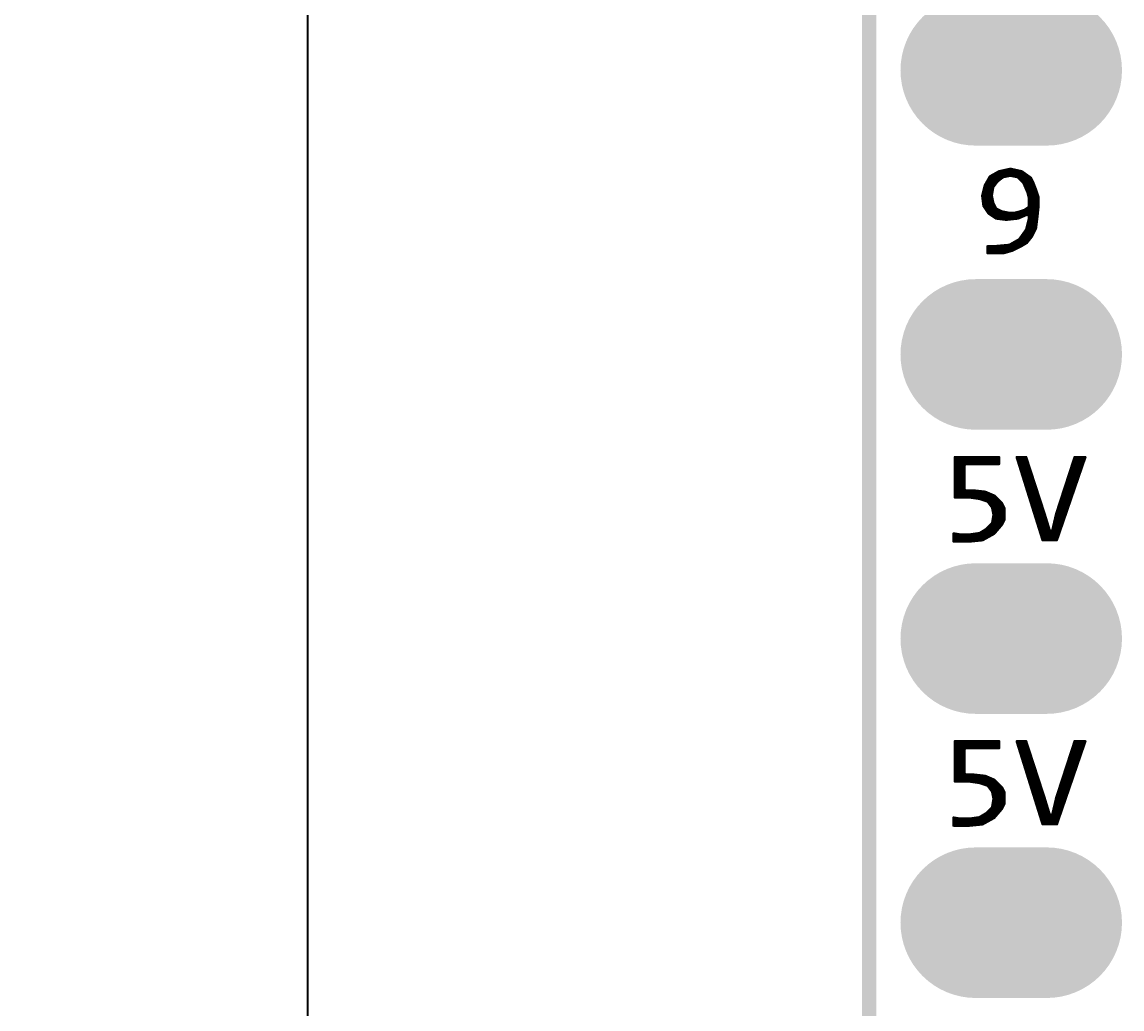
# Model space of a CAD drawing. Extents: x 138.1 to 180, y 20.3 to 82.2.
# Drawn here: x 138.14 to 147.98, y 28.34 to 37.17 of the extents above; entities that cross this region are included whole.
import ezdxf

# ---------------------------------------------------------------- set-up
doc = ezdxf.new("R2010")
doc.units = 0
doc.header["$MEASUREMENT"] = 0
doc.layers.get('0').update_dxf_attribs({"linetype": 'CONTINUOUS'})
doc.layers.get('Defpoints').update_dxf_attribs({"linetype": 'CONTINUOUS'})
doc.layers.add('SILKTOP_PHO', color=251, linetype='CONTINUOUS')
doc.styles.get("Standard").update_dxf_attribs({"font": 'arial.ttf'})
doc.dimstyles.get("Standard").update_dxf_attribs({"dimtxt": 1.5, "dimasz": 1.5, "dimexe": 0.18, "dimexo": 0, "dimgap": 0.5, "dimtad": 0, "dimtih": 1, "dimtoh": 1, "dimzin": 0, "dimdsep": 46, "dimtxsty": 'Standard', "dimcen": 0.09, "dimadec": 0, "dimazin": 0, "dimtfac": 1, "dimtofl": 0, "dimtmove": 2, "dimatfit": 3, "dimfxl": 1, "dimtolj": 1, "dimtzin": 0, "dimarcsym": 0})

# ---------------------------------------------------------------- blocks, each defined once
blk = doc.blocks.new('ROUND_1')
at = {"const_width": 0.0127}
blk.add_lwpolyline([(-0.00635, 0, 1), (0.00635, 0, 1)], format="xyb", close=True, dxfattribs=at)
blk = doc.blocks.new('OBLONG_242')
at = {"const_width": 1.3462}
blk.add_lwpolyline([(0.3175, 0), (-0.3175, 0)], dxfattribs=at)
at = {"const_width": 0.6731}
for points in [[(-0.65405, 0, 1), (0.01905, 0, 1)], [(-0.01905, 0, 1), (0.65405, 0, 1)]]:
    blk.add_lwpolyline(points, format="xyb", close=True, dxfattribs=at)
blk = doc.blocks.new('*D108')
at = {"color": 0, "linetype": 'Continuous', "lineweight": -2}
for p, q in [((146.7481, 64.1961), (140.5142, 64.1961)), ((140.6942, 62.6961), (140.6942, 46.0061)), ((140.6942, 26.7833), (140.6942, 43.4733)), ((146.7481, 25.2833), (140.5142, 25.2833))]:
    blk.add_line(p, q, dxfattribs=at)
at = {"color": 0, "linetype": 'Continuous'}
for points in [[(140.4442, 62.6961), (140.9442, 62.6961), (140.6942, 64.1961)], [(140.4442, 26.7833), (140.9442, 26.7833), (140.6942, 25.2833)]]:
    blk.add_solid(points, dxfattribs=at)
at = {"layer": 'Defpoints', "color": 0, "linetype": 'Continuous'}
for p in [(146.7481, 64.1961), (140.6942, 25.2833), (146.7481, 25.2833)]:
    blk.add_point(p, dxfattribs=at)
at = {"color": 0, "linetype": 'Continuous', "insert": (140.6942, 44.7397), "char_height": 1.5, "attachment_point": 5}
blk.add_mtext('\\A1;38.91', dxfattribs=at)

msp = doc.modelspace()

# ---------------------------------------------------------------- linework, layer by layer
at = {"const_width": 0.127}
msp.add_lwpolyline([(145.7163, 63.1961), (145.7163, 26.2833)], dxfattribs=at)
at = {"layer": 'SILKTOP_PHO'}
for points, const_width in [([(145.7163, 63.1961), (145.7163, 26.2833)], 0.127), ([(146.8756, 35.8278), (146.7968, 35.7829)], 0.0254), ([(146.8339, 35.7041), (146.8339, 35.804)], 0.0254), ([(146.8593, 35.7379), (146.8593, 35.8187)], 0.0254), ([(146.9784, 35.8507), (146.8756, 35.8278)], 0.0254), ([(146.8847, 35.7585), (146.8847, 35.8299)], 0.0254), ([(146.9101, 35.7775), (146.9101, 35.8357)], 0.0254), ([(146.9355, 35.7847), (146.9355, 35.8413)], 0.0254), ([(146.9609, 35.7897), (146.9609, 35.8469)], 0.0254), ([(147.0808, 35.8281), (146.9784, 35.8507)], 0.0254), ([(146.9863, 35.7915), (146.9863, 35.8492)], 0.0254), ([(147.0117, 35.7864), (147.0117, 35.8433)], 0.0254), ([(147.0371, 35.7814), (147.0371, 35.8377)], 0.0254), ([(147.0625, 35.7618), (147.0625, 35.8322)], 0.0254), ([(147.1595, 35.7717), (147.0808, 35.8281)], 0.0254), ([(147.0879, 35.7364), (147.0879, 35.823)], 0.0254), ([(147.1133, 35.6889), (147.1133, 35.8047)], 0.0254), ([(146.7516, 35.7039), (146.7287, 35.6122)], 0.0254), ([(146.7968, 35.7829), (146.7516, 35.7039)], 0.0254), ([(146.7577, 35.4956), (146.7577, 35.7146)], 0.0254), ([(146.7831, 35.4575), (146.7831, 35.759)], 0.0254), ([(146.8085, 35.4392), (146.8085, 35.7895)], 0.0254), ([(146.825, 35.6922), (146.8608, 35.74)], 0.0254), ([(146.8608, 35.74), (146.8634, 35.7425)], 0.0254), ([(146.8634, 35.7425), (146.9111, 35.7783)], 0.0254), ([(146.9111, 35.7783), (146.9162, 35.7808)], 0.0254), ([(146.9162, 35.7808), (146.9759, 35.7928)], 0.0254), ([(146.9759, 35.7928), (146.981, 35.7928)], 0.0254), ([(146.981, 35.7928), (147.0407, 35.7808)], 0.0254), ([(147.0407, 35.7808), (147.0473, 35.7773)], 0.0254), ([(147.0473, 35.7773), (147.095, 35.7295)], 0.0254), ([(147.095, 35.7295), (147.0976, 35.7255)], 0.0254), ([(147.0976, 35.7255), (147.1334, 35.6419)], 0.0254), ([(147.1387, 35.6216), (147.1387, 35.7867)], 0.0254), ([(147.1819, 35.7273), (147.1595, 35.7717)], 0.0254), ([(147.1641, 35.2416), (147.1641, 35.7626)], 0.0254), ([(147.2053, 35.6683), (147.1819, 35.7273)], 0.0254), ([(147.1895, 35.2873), (147.1895, 35.708)], 0.0254), ([(146.7287, 35.6122), (146.7399, 35.522)], 0.0254), ([(146.7323, 35.5835), (146.7323, 35.6267)], 0.0254), ([(146.8105, 35.613), (146.8108, 35.6152)], 0.0254), ([(146.8108, 35.6107), (146.8105, 35.613)], 0.0254), ([(146.8108, 35.6152), (146.8227, 35.6869)], 0.0254), ([(146.8227, 35.551), (146.8108, 35.6107)], 0.0254), ([(146.8227, 35.6869), (146.825, 35.6922)], 0.0254), ([(147.1334, 35.6419), (147.1341, 35.6401)], 0.0254), ([(147.1341, 35.6401), (147.1461, 35.5921)], 0.0254), ([(147.2284, 35.599), (147.2053, 35.6683)], 0.0254), ([(147.2149, 35.3978), (147.2149, 35.6399)], 0.0254), ([(146.7399, 35.522), (146.7846, 35.455)], 0.0254), ([(146.8237, 35.5477), (146.8227, 35.551)], 0.0254), ([(146.8476, 35.4999), (146.8237, 35.5477)], 0.0254), ([(146.8339, 35.4222), (146.8339, 35.5276)], 0.0254), ([(147.1407, 35.507), (147.1049, 35.4832)], 0.0254), ([(147.1387, 35.4456), (147.1387, 35.5055)], 0.0254), ([(147.1463, 35.5175), (147.1407, 35.507)], 0.0254), ([(147.1461, 35.5921), (147.1463, 35.5891)], 0.0254), ([(147.1463, 35.5891), (147.1463, 35.5175)], 0.0254), ([(147.2167, 35.4115), (147.2284, 35.5182)], 0.0254), ([(147.2284, 35.5182), (147.2284, 35.599)], 0.0254), ([(146.7846, 35.455), (146.8517, 35.4103)], 0.0254), ([(146.8535, 35.4943), (146.8476, 35.4999)], 0.0254), ([(146.8517, 35.4103), (146.9429, 35.3991)], 0.0254), ([(146.9012, 35.4705), (146.8535, 35.4943)], 0.0254), ([(146.8593, 35.4095), (146.8593, 35.4913)], 0.0254), ([(146.8847, 35.4062), (146.8847, 35.4786)], 0.0254), ([(146.9043, 35.4692), (146.9012, 35.4705)], 0.0254), ([(146.964, 35.4573), (146.9043, 35.4692)], 0.0254), ([(146.9101, 35.4032), (146.9101, 35.4682)], 0.0254), ([(146.9355, 35.3998), (146.9355, 35.4631)], 0.0254), ([(146.9429, 35.3991), (147.0468, 35.4105)], 0.0254), ([(146.9609, 35.4009), (146.9609, 35.458)], 0.0254), ([(146.9665, 35.457), (146.964, 35.4573)], 0.0254), ([(147.0142, 35.457), (146.9665, 35.457)], 0.0254), ([(146.9863, 35.4039), (146.9863, 35.457)], 0.0254), ([(147.0117, 35.4067), (147.0117, 35.457)], 0.0254), ([(147.0173, 35.4575), (147.0142, 35.457)], 0.0254), ([(147.065, 35.4694), (147.0173, 35.4575)], 0.0254), ([(147.0371, 35.4095), (147.0371, 35.4623)], 0.0254), ([(147.0468, 35.4105), (147.1288, 35.4456)], 0.0254), ([(147.0625, 35.4174), (147.0625, 35.4687)], 0.0254), ([(147.0661, 35.4697), (147.065, 35.4694)], 0.0254), ([(147.1019, 35.4816), (147.0661, 35.4697)], 0.0254), ([(147.0879, 35.428), (147.0879, 35.4768)], 0.0254), ([(147.1049, 35.4832), (147.1019, 35.4816)], 0.0254), ([(147.1133, 35.439), (147.1133, 35.4887)], 0.0254), ([(147.1461, 35.407), (147.1222, 35.3115)], 0.0254), ([(147.1288, 35.4456), (147.1463, 35.4339)], 0.0254), ([(147.1463, 35.41), (147.1461, 35.407)], 0.0254), ([(147.1463, 35.4339), (147.1463, 35.41)], 0.0254), ([(147.205, 35.3183), (147.2167, 35.4115)], 0.0254), ([(147.1222, 35.3115), (147.1202, 35.3071)], 0.0254), ([(147.1387, 35.2099), (147.1387, 35.3778)], 0.0254), ([(147.1707, 35.2497), (147.205, 35.3183)], 0.0254), ([(147.0564, 35.22), (146.9728, 35.1723)], 0.0254), ([(147.0605, 35.2236), (147.0564, 35.22)], 0.0254), ([(147.1202, 35.3071), (147.0605, 35.2236)], 0.0254), ([(147.0625, 35.1558), (147.0625, 35.2264)], 0.0254), ([(147.0879, 35.1705), (147.0879, 35.2619)], 0.0254), ([(147.1133, 35.1857), (147.1133, 35.2975)], 0.0254), ([(147.1252, 35.1928), (147.1707, 35.2497)], 0.0254), ([(146.8352, 35.1585), (146.7762, 35.1585)], 0.0254), ([(146.7762, 35.1585), (146.7762, 35.1004)], 0.0254), ([(146.7831, 35.1004), (146.7831, 35.1585)], 0.0254), ([(146.8085, 35.1004), (146.8085, 35.1585)], 0.0254), ([(146.8339, 35.1004), (146.8339, 35.1585)], 0.0254), ([(146.8364, 35.1585), (146.8352, 35.1585)], 0.0254), ([(146.9678, 35.1705), (146.8364, 35.1585)], 0.0254), ([(146.8593, 35.1004), (146.8593, 35.1606)], 0.0254), ([(146.8847, 35.1004), (146.8847, 35.1631)], 0.0254), ([(146.9101, 35.1004), (146.9101, 35.1654)], 0.0254), ([(146.917, 35.1004), (146.9977, 35.1235)], 0.0254), ([(146.9355, 35.1057), (146.9355, 35.1677)], 0.0254), ([(146.9609, 35.1128), (146.9609, 35.17)], 0.0254), ([(146.9728, 35.1723), (146.9678, 35.1705)], 0.0254), ([(146.9863, 35.1202), (146.9863, 35.1799)], 0.0254), ([(146.9977, 35.1235), (147.0678, 35.1585)], 0.0254), ([(147.0117, 35.1304), (147.0117, 35.1944)], 0.0254), ([(147.0371, 35.1431), (147.0371, 35.2088)], 0.0254), ([(147.0678, 35.1585), (147.1252, 35.1928)], 0.0254), ([(146.7762, 35.1004), (146.917, 35.1004)], 0.0254), ([(146.8758, 33.2739), (146.4834, 33.2739)], 0.0254), ([(146.4834, 33.2739), (146.4834, 32.917)], 0.0254), ([(146.5037, 32.917), (146.5037, 33.2739)], 0.0254), ([(146.5291, 32.917), (146.5291, 33.2739)], 0.0254), ([(146.5545, 32.917), (146.5545, 33.2739)], 0.0254), ([(146.5799, 33.2154), (146.5799, 33.2739)], 0.0254), ([(146.6053, 33.2154), (146.6053, 33.2739)], 0.0254), ([(146.6307, 33.2154), (146.6307, 33.2739)], 0.0254), ([(146.6561, 33.2154), (146.6561, 33.2739)], 0.0254), ([(146.6815, 33.2154), (146.6815, 33.2739)], 0.0254), ([(146.7069, 33.2154), (146.7069, 33.2739)], 0.0254), ([(146.7323, 33.2154), (146.7323, 33.2739)], 0.0254), ([(146.7577, 33.2154), (146.7577, 33.2739)], 0.0254), ([(146.7831, 33.2154), (146.7831, 33.2739)], 0.0254), ([(146.8085, 33.2154), (146.8085, 33.2739)], 0.0254), ([(146.8339, 33.2154), (146.8339, 33.2739)], 0.0254), ([(146.8593, 33.2154), (146.8593, 33.2739)], 0.0254), ([(146.8758, 33.2154), (146.8758, 33.2739)], 0.0254), ([(147.1181, 33.2739), (147.0371, 33.2739)], 0.0254), ([(147.0371, 33.2739), (147.268, 32.535)], 0.0254), ([(147.0625, 33.1928), (147.0625, 33.2739)], 0.0254), ([(147.0879, 33.1116), (147.0879, 33.2739)], 0.0254), ([(147.1133, 33.0303), (147.1133, 33.2739)], 0.0254), ([(147.2825, 32.7692), (147.1181, 33.2739)], 0.0254), ([(147.5545, 33.2739), (147.3904, 32.7697)], 0.0254), ([(147.393, 32.535), (147.647, 33.2739)], 0.0254), ([(147.5451, 32.9775), (147.5451, 33.2447)], 0.0254), ([(147.647, 33.2739), (147.5545, 33.2739)], 0.0254), ([(147.5705, 33.0514), (147.5705, 33.2739)], 0.0254), ([(147.5959, 33.1253), (147.5959, 33.2739)], 0.0254), ([(147.6213, 33.1992), (147.6213, 33.2739)], 0.0254), ([(147.6467, 33.2731), (147.6467, 33.2739)], 0.0254), ([(146.5654, 33.2027), (146.5781, 33.2154)], 0.0254), ([(146.5654, 32.9879), (146.5654, 33.2027)], 0.0254), ([(146.5781, 33.2154), (146.8758, 33.2154)], 0.0254), ([(147.1387, 32.949), (147.1387, 33.2109)], 0.0254), ([(147.5197, 32.9035), (147.5197, 33.1667)], 0.0254), ([(147.1641, 32.8677), (147.1641, 33.1326)], 0.0254), ([(147.1895, 32.7864), (147.1895, 33.0547)], 0.0254), ([(147.4943, 32.8299), (147.4943, 33.0887)], 0.0254), ([(146.5781, 32.9752), (146.5654, 32.9879)], 0.0254), ([(146.649, 32.9752), (146.5781, 32.9752)], 0.0254), ([(146.5799, 32.917), (146.5799, 32.9752)], 0.0254), ([(146.6053, 32.917), (146.6053, 32.9752)], 0.0254), ([(146.6307, 32.9147), (146.6307, 32.9752)], 0.0254), ([(146.7539, 32.9635), (146.649, 32.9752)], 0.0254), ([(146.6561, 32.9112), (146.6561, 32.9744)], 0.0254), ([(146.6815, 32.9076), (146.6815, 32.9716)], 0.0254), ([(146.7069, 32.9028), (146.7069, 32.9688)], 0.0254), ([(146.7323, 32.8941), (146.7323, 32.966)], 0.0254), ([(146.8336, 32.9294), (146.7539, 32.9635)], 0.0254), ([(146.7577, 32.8858), (146.7577, 32.962)], 0.0254), ([(146.7831, 32.8713), (146.7831, 32.951)], 0.0254), ([(147.2149, 32.7052), (147.2149, 32.9767)], 0.0254), ([(147.4689, 32.756), (147.4689, 33.0107)], 0.0254), ([(146.4834, 32.917), (146.6139, 32.917)], 0.0254), ([(146.6139, 32.917), (146.6157, 32.917)], 0.0254), ([(146.6157, 32.917), (146.6993, 32.9051)], 0.0254), ([(146.6993, 32.9051), (146.7016, 32.9046)], 0.0254), ([(146.7016, 32.9046), (146.7732, 32.8807)], 0.0254), ([(146.7732, 32.8807), (146.7793, 32.8761)], 0.0254), ([(146.7793, 32.8761), (146.8151, 32.8284)], 0.0254), ([(146.8085, 32.8372), (146.8085, 32.9401)], 0.0254), ([(146.902, 32.8611), (146.8336, 32.9294)], 0.0254), ([(146.8339, 32.5934), (146.8339, 32.9292)], 0.0254), ([(146.8593, 32.6231), (146.8593, 32.9038)], 0.0254), ([(146.8847, 32.6526), (146.8847, 32.8784)], 0.0254), ([(146.9236, 32.8177), (146.902, 32.8611)], 0.0254), ([(147.2403, 32.6239), (147.2403, 32.8987)], 0.0254), ([(147.4181, 32.6081), (147.4181, 32.8548)], 0.0254), ([(147.4435, 32.682), (147.4435, 32.9327)], 0.0254), ([(146.8151, 32.8284), (146.8174, 32.8233)], 0.0254), ([(146.8174, 32.8233), (146.8293, 32.7636)], 0.0254), ([(146.8296, 32.759), (146.8176, 32.6874)], 0.0254), ([(146.8293, 32.7636), (146.8296, 32.761)], 0.0254), ([(146.8296, 32.761), (146.8296, 32.759)], 0.0254), ([(146.9101, 32.6892), (146.9101, 32.8449)], 0.0254), ([(146.9236, 32.7163), (146.9236, 32.8177)], 0.0254), ([(147.2657, 32.5426), (147.2657, 32.8207)], 0.0254), ([(147.3302, 32.614), (147.2825, 32.7692)], 0.0254), ([(147.3904, 32.7697), (147.3546, 32.615)], 0.0254), ([(147.3927, 32.535), (147.3927, 32.7768)], 0.0254), ([(146.8141, 32.6805), (146.7663, 32.6328)], 0.0254), ([(146.8085, 32.5784), (146.8085, 32.6749)], 0.0254), ([(146.8176, 32.6874), (146.8141, 32.6805)], 0.0254), ([(146.8326, 32.5919), (146.9017, 32.6727)], 0.0254), ([(146.9017, 32.6727), (146.9236, 32.7163)], 0.0254), ([(147.2911, 32.535), (147.2911, 32.7412)], 0.0254), ([(147.3165, 32.535), (147.3165, 32.6587)], 0.0254), ([(147.3673, 32.535), (147.3673, 32.6696)], 0.0254), ([(146.5283, 32.5815), (146.4714, 32.5909)], 0.0254), ([(146.4714, 32.5909), (146.4714, 32.523)], 0.0254), ([(146.4783, 32.523), (146.4783, 32.5898)], 0.0254), ([(146.5037, 32.523), (146.5037, 32.5855)], 0.0254), ([(146.5304, 32.5812), (146.5283, 32.5815)], 0.0254), ([(146.5291, 32.523), (146.5291, 32.5812)], 0.0254), ([(146.6139, 32.5812), (146.5304, 32.5812)], 0.0254), ([(146.5545, 32.523), (146.5545, 32.5812)], 0.0254), ([(146.5799, 32.523), (146.5799, 32.5812)], 0.0254), ([(146.6053, 32.523), (146.6053, 32.5812)], 0.0254), ([(146.6157, 32.5815), (146.6139, 32.5812)], 0.0254), ([(146.6993, 32.5934), (146.6157, 32.5815)], 0.0254), ([(146.6307, 32.5248), (146.6307, 32.5835)], 0.0254), ([(146.6561, 32.5274), (146.6561, 32.5871)], 0.0254), ([(146.6815, 32.5299), (146.6815, 32.5909)], 0.0254), ([(146.7041, 32.5949), (146.6993, 32.5934)], 0.0254), ([(146.7638, 32.6307), (146.7041, 32.5949)], 0.0254), ([(146.7069, 32.5324), (146.7069, 32.5967)], 0.0254), ([(146.7295, 32.5347), (146.8326, 32.5919)], 0.0254), ([(146.7323, 32.5363), (146.7323, 32.6119)], 0.0254), ([(146.7577, 32.5502), (146.7577, 32.6272)], 0.0254), ([(146.7663, 32.6328), (146.7638, 32.6307)], 0.0254), ([(146.7831, 32.5644), (146.7831, 32.6495)], 0.0254), ([(147.3546, 32.615), (147.3302, 32.614)], 0.0254), ([(147.3419, 32.535), (147.3419, 32.6051)], 0.0254), ([(146.4714, 32.523), (146.6134, 32.523)], 0.0254), ([(146.6134, 32.523), (146.7295, 32.5347)], 0.0254), ([(147.268, 32.535), (147.393, 32.535)], 0.0254), ([(146.8758, 30.7339), (146.4834, 30.7339)], 0.0254), ([(146.4834, 30.7339), (146.4834, 30.377)], 0.0254), ([(146.5037, 30.377), (146.5037, 30.7339)], 0.0254), ([(146.5291, 30.377), (146.5291, 30.7339)], 0.0254), ([(146.5545, 30.377), (146.5545, 30.7339)], 0.0254), ([(146.5799, 30.6754), (146.5799, 30.7339)], 0.0254), ([(146.6053, 30.6754), (146.6053, 30.7339)], 0.0254), ([(146.6307, 30.6754), (146.6307, 30.7339)], 0.0254), ([(146.6561, 30.6754), (146.6561, 30.7339)], 0.0254), ([(146.6815, 30.6754), (146.6815, 30.7339)], 0.0254), ([(146.7069, 30.6754), (146.7069, 30.7339)], 0.0254), ([(146.7323, 30.6754), (146.7323, 30.7339)], 0.0254), ([(146.7577, 30.6754), (146.7577, 30.7339)], 0.0254), ([(146.7831, 30.6754), (146.7831, 30.7339)], 0.0254), ([(146.8085, 30.6754), (146.8085, 30.7339)], 0.0254), ([(146.8339, 30.6754), (146.8339, 30.7339)], 0.0254), ([(146.8593, 30.6754), (146.8593, 30.7339)], 0.0254), ([(146.8758, 30.6754), (146.8758, 30.7339)], 0.0254), ([(147.1181, 30.7339), (147.0371, 30.7339)], 0.0254), ([(147.0371, 30.7339), (147.268, 29.995)], 0.0254), ([(147.0625, 30.6528), (147.0625, 30.7339)], 0.0254), ([(147.0879, 30.5716), (147.0879, 30.7339)], 0.0254), ([(147.1133, 30.4903), (147.1133, 30.7339)], 0.0254), ([(147.2825, 30.2292), (147.1181, 30.7339)], 0.0254), ([(147.5545, 30.7339), (147.3904, 30.2297)], 0.0254), ([(147.393, 29.995), (147.647, 30.7339)], 0.0254), ([(147.5451, 30.4375), (147.5451, 30.7047)], 0.0254), ([(147.647, 30.7339), (147.5545, 30.7339)], 0.0254), ([(147.5705, 30.5114), (147.5705, 30.7339)], 0.0254), ([(147.5959, 30.5853), (147.5959, 30.7339)], 0.0254), ([(147.6213, 30.6592), (147.6213, 30.7339)], 0.0254), ([(147.6467, 30.7331), (147.6467, 30.7339)], 0.0254), ([(146.5654, 30.6627), (146.5781, 30.6754)], 0.0254), ([(146.5654, 30.4479), (146.5654, 30.6627)], 0.0254), ([(146.5781, 30.6754), (146.8758, 30.6754)], 0.0254), ([(147.1387, 30.409), (147.1387, 30.6709)], 0.0254), ([(147.1641, 30.3277), (147.1641, 30.5926)], 0.0254), ([(147.5197, 30.3635), (147.5197, 30.6267)], 0.0254), ([(147.1895, 30.2464), (147.1895, 30.5147)], 0.0254), ([(147.4943, 30.2899), (147.4943, 30.5487)], 0.0254), ([(146.5781, 30.4352), (146.5654, 30.4479)], 0.0254), ([(146.649, 30.4352), (146.5781, 30.4352)], 0.0254), ([(146.5799, 30.377), (146.5799, 30.4352)], 0.0254), ([(146.6053, 30.377), (146.6053, 30.4352)], 0.0254), ([(146.6307, 30.3747), (146.6307, 30.4352)], 0.0254), ([(146.7539, 30.4235), (146.649, 30.4352)], 0.0254), ([(146.6561, 30.3712), (146.6561, 30.4344)], 0.0254), ([(146.6815, 30.3676), (146.6815, 30.4316)], 0.0254), ([(146.7069, 30.3628), (146.7069, 30.4288)], 0.0254), ([(146.7323, 30.3541), (146.7323, 30.426)], 0.0254), ([(146.8336, 30.3894), (146.7539, 30.4235)], 0.0254), ([(146.7577, 30.3458), (146.7577, 30.422)], 0.0254), ([(146.7831, 30.3313), (146.7831, 30.411)], 0.0254), ([(146.8085, 30.2972), (146.8085, 30.4001)], 0.0254), ([(146.902, 30.3211), (146.8336, 30.3894)], 0.0254), ([(146.8339, 30.0534), (146.8339, 30.3892)], 0.0254), ([(147.2149, 30.1652), (147.2149, 30.4367)], 0.0254), ([(147.4435, 30.142), (147.4435, 30.3927)], 0.0254), ([(147.4689, 30.216), (147.4689, 30.4707)], 0.0254), ([(146.4834, 30.377), (146.6139, 30.377)], 0.0254), ([(146.6139, 30.377), (146.6157, 30.377)], 0.0254), ([(146.6157, 30.377), (146.6993, 30.3651)], 0.0254), ([(146.6993, 30.3651), (146.7016, 30.3646)], 0.0254), ([(146.7016, 30.3646), (146.7732, 30.3407)], 0.0254), ([(146.7732, 30.3407), (146.7793, 30.3361)], 0.0254), ([(146.7793, 30.3361), (146.8151, 30.2884)], 0.0254), ([(146.8593, 30.0831), (146.8593, 30.3638)], 0.0254), ([(146.8847, 30.1126), (146.8847, 30.3384)], 0.0254), ([(146.9236, 30.2777), (146.902, 30.3211)], 0.0254), ([(146.9101, 30.1492), (146.9101, 30.3049)], 0.0254), ([(147.2403, 30.0839), (147.2403, 30.3587)], 0.0254), ([(147.4181, 30.0681), (147.4181, 30.3148)], 0.0254), ([(146.8151, 30.2884), (146.8174, 30.2833)], 0.0254), ([(146.8174, 30.2833), (146.8293, 30.2236)], 0.0254), ([(146.8296, 30.219), (146.8176, 30.1474)], 0.0254), ([(146.8293, 30.2236), (146.8296, 30.221)], 0.0254), ([(146.8296, 30.221), (146.8296, 30.219)], 0.0254), ([(146.9236, 30.1763), (146.9236, 30.2777)], 0.0254), ([(147.2657, 30.0026), (147.2657, 30.2807)], 0.0254), ([(147.3302, 30.074), (147.2825, 30.2292)], 0.0254), ([(147.2911, 29.995), (147.2911, 30.2012)], 0.0254), ([(147.3904, 30.2297), (147.3546, 30.075)], 0.0254), ([(147.3927, 29.995), (147.3927, 30.2368)], 0.0254), ([(146.8141, 30.1405), (146.7663, 30.0928)], 0.0254), ([(146.7831, 30.0244), (146.7831, 30.1095)], 0.0254), ([(146.8085, 30.0384), (146.8085, 30.1349)], 0.0254), ([(146.8176, 30.1474), (146.8141, 30.1405)], 0.0254), ([(146.8326, 30.0519), (146.9017, 30.1327)], 0.0254), ([(146.9017, 30.1327), (146.9236, 30.1763)], 0.0254), ([(147.3165, 29.995), (147.3165, 30.1187)], 0.0254), ([(147.3673, 29.995), (147.3673, 30.1296)], 0.0254), ([(146.5283, 30.0415), (146.4714, 30.0509)], 0.0254), ([(146.4714, 30.0509), (146.4714, 29.983)], 0.0254), ([(146.4783, 29.983), (146.4783, 30.0498)], 0.0254), ([(146.5037, 29.983), (146.5037, 30.0455)], 0.0254), ([(146.5304, 30.0412), (146.5283, 30.0415)], 0.0254), ([(146.5291, 29.983), (146.5291, 30.0412)], 0.0254), ([(146.6139, 30.0412), (146.5304, 30.0412)], 0.0254), ([(146.5545, 29.983), (146.5545, 30.0412)], 0.0254), ([(146.5799, 29.983), (146.5799, 30.0412)], 0.0254), ([(146.6053, 29.983), (146.6053, 30.0412)], 0.0254), ([(146.6157, 30.0415), (146.6139, 30.0412)], 0.0254), ([(146.6993, 30.0534), (146.6157, 30.0415)], 0.0254), ([(146.6307, 29.9848), (146.6307, 30.0435)], 0.0254), ([(146.6561, 29.9874), (146.6561, 30.0471)], 0.0254), ([(146.6815, 29.9899), (146.6815, 30.0509)], 0.0254), ([(146.7041, 30.0549), (146.6993, 30.0534)], 0.0254), ([(146.7638, 30.0907), (146.7041, 30.0549)], 0.0254), ([(146.7069, 29.9924), (146.7069, 30.0567)], 0.0254), ([(146.7295, 29.9947), (146.8326, 30.0519)], 0.0254), ([(146.7323, 29.9963), (146.7323, 30.0719)], 0.0254), ([(146.7577, 30.0102), (146.7577, 30.0872)], 0.0254), ([(146.7663, 30.0928), (146.7638, 30.0907)], 0.0254), ([(147.3546, 30.075), (147.3302, 30.074)], 0.0254), ([(147.3419, 29.995), (147.3419, 30.0651)], 0.0254), ([(146.4714, 29.983), (146.6134, 29.983)], 0.0254), ([(146.6134, 29.983), (146.7295, 29.9947)], 0.0254), ([(147.268, 29.995), (147.393, 29.995)], 0.0254)]:
    msp.add_lwpolyline(points, dxfattribs=dict(at, const_width=const_width))

# ---------------------------------------------------------------- block references
for p in [(146.9863, 36.7333), (146.9863, 34.1933), (146.9863, 31.6533), (146.9863, 29.1133)]:
    msp.add_blockref('OBLONG_242', p)
for p in [(146.8339, 35.804), (146.8593, 35.8187), (146.8756, 35.8278), (146.8847, 35.8299), (146.9101, 35.8357), (146.9355, 35.8413), (146.9609, 35.8469), (146.9784, 35.8507), (146.9863, 35.8492), (147.0117, 35.8433), (147.0371, 35.8377), (147.0625, 35.8322), (147.0808, 35.8281), (147.0879, 35.823), (147.1133, 35.8047), (146.7516, 35.7039), (146.7577, 35.7146), (146.7831, 35.759), (146.7968, 35.7829), (146.8085, 35.7895), (146.8339, 35.7041), (146.8593, 35.7379), (146.8608, 35.74), (146.8634, 35.7425), (146.8847, 35.7585), (146.9101, 35.7775), (146.9111, 35.7783), (146.9162, 35.7808), (146.9355, 35.7847), (146.9609, 35.7897), (146.9759, 35.7928), (146.981, 35.7928), (146.9863, 35.7915), (147.0117, 35.7864), (147.0371, 35.7814), (147.0407, 35.7808), (147.0473, 35.7773), (147.0625, 35.7618), (147.0879, 35.7364), (147.095, 35.7295), (147.0976, 35.7255), (147.1387, 35.7867), (147.1595, 35.7717), (147.1641, 35.7626), (147.1819, 35.7273), (147.1895, 35.708), (146.7287, 35.6122), (146.7323, 35.6267), (146.8105, 35.613), (146.8108, 35.6152), (146.8108, 35.6107), (146.8227, 35.6869), (146.825, 35.6922), (147.1133, 35.6889), (147.1334, 35.6419), (147.1341, 35.6401), (147.1387, 35.6216), (147.2053, 35.6683), (147.2149, 35.6399), (146.7323, 35.5835), (146.7399, 35.522), (146.8227, 35.551), (146.8237, 35.5477), (146.8339, 35.5276), (147.1387, 35.5055), (147.1407, 35.507), (147.1461, 35.5921), (147.1463, 35.5891), (147.1463, 35.5891), (147.1463, 35.5175), (147.2284, 35.599), (147.2284, 35.599), (147.2284, 35.5182), (146.7577, 35.4956), (146.7831, 35.4575), (146.7846, 35.455), (146.8085, 35.4392), (146.8339, 35.4222), (146.8476, 35.4999), (146.8517, 35.4103), (146.8535, 35.4943), (146.8593, 35.4913), (146.8593, 35.4095), (146.8847, 35.4786), (146.9012, 35.4705), (146.9043, 35.4692), (146.9101, 35.4682), (146.9355, 35.4631), (146.9609, 35.458), (146.964, 35.4573), (146.9665, 35.457), (146.9863, 35.457), (147.0117, 35.457), (147.0117, 35.4067), (147.0142, 35.457), (147.0173, 35.4575), (147.0371, 35.4623), (147.0371, 35.4095), (147.0468, 35.4105), (147.0625, 35.4687), (147.0625, 35.4174), (147.065, 35.4694), (147.0661, 35.4697), (147.0879, 35.4768), (147.0879, 35.428), (147.1019, 35.4816), (147.1049, 35.4832), (147.1133, 35.4887), (147.1133, 35.439), (147.1288, 35.4456), (147.1387, 35.4456), (147.1461, 35.407), (147.1463, 35.4339), (147.1463, 35.41), (147.2167, 35.4115), (146.8847, 35.4062), (146.9101, 35.4032), (146.9355, 35.3998), (146.9429, 35.3991), (146.9609, 35.4009), (146.9863, 35.4039), (147.1222, 35.3115), (147.1387, 35.3778), (147.205, 35.3183), (147.2149, 35.3978), (147.0564, 35.22), (147.0605, 35.2236), (147.0625, 35.2264), (147.0879, 35.2619), (147.1133, 35.2975), (147.1202, 35.3071), (147.1387, 35.2099), (147.1641, 35.2416), (147.1707, 35.2497), (147.1895, 35.2873), (146.7762, 35.1585), (146.7831, 35.1585), (146.8085, 35.1585), (146.8339, 35.1585), (146.8352, 35.1585), (146.8364, 35.1585), (146.8593, 35.1606), (146.8847, 35.1631), (146.9101, 35.1654), (146.9355, 35.1677), (146.9609, 35.17), (146.9609, 35.1128), (146.9678, 35.1705), (146.9728, 35.1723), (146.9863, 35.1799), (146.9863, 35.1202), (146.9977, 35.1235), (147.0117, 35.1944), (147.0117, 35.1304), (147.0371, 35.2088), (147.0371, 35.1431), (147.0625, 35.1558), (147.0678, 35.1585), (147.0879, 35.1705), (147.1133, 35.1857), (147.1252, 35.1928), (146.7762, 35.1004), (146.7831, 35.1004), (146.8085, 35.1004), (146.8339, 35.1004), (146.8593, 35.1004), (146.8847, 35.1004), (146.9101, 35.1004), (146.917, 35.1004), (146.9355, 35.1057), (146.4834, 33.2739), (146.5037, 33.2739), (146.5291, 33.2739), (146.5545, 33.2739), (146.5799, 33.2739), (146.6053, 33.2739), (146.6307, 33.2739), (146.6561, 33.2739), (146.6815, 33.2739), (146.7069, 33.2739), (146.7323, 33.2739), (146.7577, 33.2739), (146.7831, 33.2739), (146.8085, 33.2739), (146.8339, 33.2739), (146.8593, 33.2739), (146.8758, 33.2739), (147.0371, 33.2739), (147.0625, 33.2739), (147.0879, 33.2739), (147.1133, 33.2739), (147.1181, 33.2739), (147.5451, 33.2447), (147.5545, 33.2739), (147.5705, 33.2739), (147.5959, 33.2739), (147.6213, 33.2739), (147.6467, 33.2739), (147.6467, 33.2731), (147.647, 33.2739), (147.647, 33.2739), (146.5654, 33.2027), (146.5781, 33.2154), (146.5799, 33.2154), (146.6053, 33.2154), (146.6307, 33.2154), (146.6561, 33.2154), (146.6815, 33.2154), (146.7069, 33.2154), (146.7323, 33.2154), (146.7577, 33.2154), (146.7831, 33.2154), (146.8085, 33.2154), (146.8339, 33.2154), (146.8593, 33.2154), (146.8758, 33.2154), (147.0625, 33.1928), (147.1387, 33.2109), (147.5197, 33.1667), (147.6213, 33.1992), (147.0879, 33.1116), (147.1641, 33.1326), (147.1895, 33.0547), (147.4943, 33.0887), (147.5705, 33.0514), (147.5959, 33.1253), (146.5654, 32.9879), (146.5781, 32.9752), (146.5799, 32.9752), (146.6053, 32.9752), (146.6307, 32.9752), (146.649, 32.9752), (146.6561, 32.9744), (146.6815, 32.9716), (146.7069, 32.9688), (146.7323, 32.966), (146.7539, 32.9635), (146.7577, 32.962), (146.7831, 32.951), (147.1133, 33.0303), (147.1387, 32.949), (147.2149, 32.9767), (147.4689, 33.0107), (147.5451, 32.9775), (146.4834, 32.917), (146.5037, 32.917), (146.5291, 32.917), (146.5545, 32.917), (146.5799, 32.917), (146.6053, 32.917), (146.6139, 32.917), (146.6157, 32.917), (146.6307, 32.9147), (146.6561, 32.9112), (146.6815, 32.9076), (146.6993, 32.9051), (146.7016, 32.9046), (146.7069, 32.9028), (146.7323, 32.8941), (146.7577, 32.8858), (146.7732, 32.8807), (146.7793, 32.8761), (146.7831, 32.8713), (146.8085, 32.9401), (146.8336, 32.9294), (146.8339, 32.9292), (146.8593, 32.9038), (146.8847, 32.8784), (146.902, 32.8611), (147.1641, 32.8677), (147.2403, 32.8987), (147.4181, 32.8548), (147.4435, 32.9327), (147.5197, 32.9035), (146.8085, 32.8372), (146.8151, 32.8284), (146.8174, 32.8233), (146.8293, 32.7636), (146.8296, 32.761), (146.8296, 32.759), (146.9101, 32.8449), (146.9236, 32.8177), (146.9236, 32.8177), (147.1895, 32.7864), (147.2657, 32.8207), (147.2825, 32.7692), (147.3904, 32.7697), (147.3927, 32.7768), (147.4689, 32.756), (147.4943, 32.8299), (146.8085, 32.6749), (146.8141, 32.6805), (146.8176, 32.6874), (146.8847, 32.6526), (146.9017, 32.6727), (146.9101, 32.6892), (146.9236, 32.7163), (147.2149, 32.7052), (147.2911, 32.7412), (147.3165, 32.6587), (147.3673, 32.6696), (147.4435, 32.682), (146.4714, 32.5909), (146.4783, 32.5898), (146.5037, 32.5855), (146.5283, 32.5815), (146.5291, 32.5812), (146.5304, 32.5812), (146.5545, 32.5812), (146.5799, 32.5812), (146.6053, 32.5812), (146.6139, 32.5812), (146.6157, 32.5815), (146.6307, 32.5835), (146.6561, 32.5871), (146.6815, 32.5909), (146.6993, 32.5934), (146.7041, 32.5949), (146.7069, 32.5967), (146.7323, 32.6119), (146.7577, 32.6272), (146.7638, 32.6307), (146.7663, 32.6328), (146.7831, 32.6495), (146.7831, 32.5644), (146.8085, 32.5784), (146.8326, 32.5919), (146.8339, 32.5934), (146.8593, 32.6231), (147.2403, 32.6239), (147.3302, 32.614), (147.3419, 32.6051), (147.3546, 32.615), (147.4181, 32.6081), (146.4714, 32.523), (146.4783, 32.523), (146.5037, 32.523), (146.5291, 32.523), (146.5545, 32.523), (146.5799, 32.523), (146.6053, 32.523), (146.6134, 32.523), (146.6307, 32.5248), (146.6561, 32.5274), (146.6815, 32.5299), (146.7069, 32.5324), (146.7295, 32.5347), (146.7323, 32.5363), (146.7577, 32.5502), (147.2657, 32.5426), (147.268, 32.535), (147.2911, 32.535), (147.3165, 32.535), (147.3419, 32.535), (147.3673, 32.535), (147.3927, 32.535), (147.393, 32.535), (146.4834, 30.7339), (146.5037, 30.7339), (146.5291, 30.7339), (146.5545, 30.7339), (146.5799, 30.7339), (146.6053, 30.7339), (146.6307, 30.7339), (146.6561, 30.7339), (146.6815, 30.7339), (146.7069, 30.7339), (146.7323, 30.7339), (146.7577, 30.7339), (146.7831, 30.7339), (146.8085, 30.7339), (146.8339, 30.7339), (146.8593, 30.7339), (146.8758, 30.7339), (147.0371, 30.7339), (147.0625, 30.7339), (147.0879, 30.7339), (147.1133, 30.7339), (147.1181, 30.7339), (147.5451, 30.7047), (147.5545, 30.7339), (147.5705, 30.7339), (147.5959, 30.7339), (147.6213, 30.7339), (147.6467, 30.7339), (147.6467, 30.7331), (147.647, 30.7339), (147.647, 30.7339), (146.5654, 30.6627), (146.5781, 30.6754), (146.5799, 30.6754), (146.6053, 30.6754), (146.6307, 30.6754), (146.6561, 30.6754), (146.6815, 30.6754), (146.7069, 30.6754), (146.7323, 30.6754), (146.7577, 30.6754), (146.7831, 30.6754), (146.8085, 30.6754), (146.8339, 30.6754), (146.8593, 30.6754), (146.8758, 30.6754), (147.0625, 30.6528), (147.1387, 30.6709), (147.1641, 30.5926), (147.5197, 30.6267), (147.6213, 30.6592), (147.0879, 30.5716), (147.1133, 30.4903), (147.1895, 30.5147), (147.4943, 30.5487), (147.5705, 30.5114), (147.5959, 30.5853), (146.5654, 30.4479), (146.5781, 30.4352), (146.5799, 30.4352), (146.6053, 30.4352), (146.6307, 30.4352), (146.649, 30.4352), (146.6561, 30.4344), (146.6815, 30.4316), (146.7069, 30.4288), (146.7323, 30.426), (146.7539, 30.4235), (146.7577, 30.422), (146.7831, 30.411), (146.8085, 30.4001), (146.8336, 30.3894), (146.8339, 30.3892), (147.1387, 30.409), (147.2149, 30.4367), (147.4435, 30.3927), (147.4689, 30.4707), (147.5451, 30.4375), (146.4834, 30.377), (146.5037, 30.377), (146.5291, 30.377), (146.5545, 30.377), (146.5799, 30.377), (146.6053, 30.377), (146.6139, 30.377), (146.6157, 30.377), (146.6307, 30.3747), (146.6561, 30.3712), (146.6815, 30.3676), (146.6993, 30.3651), (146.7016, 30.3646), (146.7069, 30.3628), (146.7323, 30.3541), (146.7577, 30.3458), (146.7732, 30.3407), (146.7793, 30.3361), (146.7831, 30.3313), (146.8085, 30.2972), (146.8593, 30.3638), (146.8847, 30.3384), (146.902, 30.3211), (146.9101, 30.3049), (147.1641, 30.3277), (147.2403, 30.3587), (147.4181, 30.3148), (147.5197, 30.3635), (146.8151, 30.2884), (146.8174, 30.2833), (146.8293, 30.2236), (146.8296, 30.221), (146.8296, 30.219), (146.9236, 30.2777), (146.9236, 30.2777), (147.1895, 30.2464), (147.2657, 30.2807), (147.2825, 30.2292), (147.2911, 30.2012), (147.3904, 30.2297), (147.3927, 30.2368), (147.4689, 30.216), (147.4943, 30.2899), (146.7831, 30.1095), (146.8085, 30.1349), (146.8141, 30.1405), (146.8176, 30.1474), (146.8847, 30.1126), (146.9017, 30.1327), (146.9101, 30.1492), (146.9236, 30.1763), (147.2149, 30.1652), (147.3165, 30.1187), (147.3673, 30.1296), (147.4435, 30.142), (146.4714, 30.0509), (146.4783, 30.0498), (146.5037, 30.0455), (146.5283, 30.0415), (146.5291, 30.0412), (146.5304, 30.0412), (146.5545, 30.0412), (146.5799, 30.0412), (146.6053, 30.0412), (146.6139, 30.0412), (146.6157, 30.0415), (146.6307, 30.0435), (146.6561, 30.0471), (146.6815, 30.0509), (146.6993, 30.0534), (146.7041, 30.0549), (146.7069, 30.0567), (146.7323, 30.0719), (146.7323, 29.9963), (146.7577, 30.0872), (146.7577, 30.0102), (146.7638, 30.0907), (146.7663, 30.0928), (146.7831, 30.0244), (146.8085, 30.0384), (146.8326, 30.0519), (146.8339, 30.0534), (146.8593, 30.0831), (147.2403, 30.0839), (147.2657, 30.0026), (147.3302, 30.074), (147.3419, 30.0651), (147.3546, 30.075), (147.4181, 30.0681), (146.4714, 29.983), (146.4783, 29.983), (146.5037, 29.983), (146.5291, 29.983), (146.5545, 29.983), (146.5799, 29.983), (146.6053, 29.983), (146.6134, 29.983), (146.6307, 29.9848), (146.6561, 29.9874), (146.6815, 29.9899), (146.7069, 29.9924), (146.7295, 29.9947), (147.268, 29.995), (147.2911, 29.995), (147.3165, 29.995), (147.3419, 29.995), (147.3673, 29.995), (147.3927, 29.995), (147.393, 29.995)]:
    msp.add_blockref('ROUND_1', p, dxfattribs=at)

# ---------------------------------------------------------------- dimensions: what is measured, and where the dimension line sits
at = {"linetype": 'Continuous'}
dim = msp.add_linear_dim(base=(140.6942, 25.2833), p1=(146.7481, 64.1961), p2=(146.7481, 25.2833), angle=90, dimstyle='Standard', dxfattribs=at)
dim.commit()
dim.dimension.update_dxf_attribs({"geometry": '*D108', "text_midpoint": (140.6942, 44.7397)})

doc.saveas('drawing.dxf')
